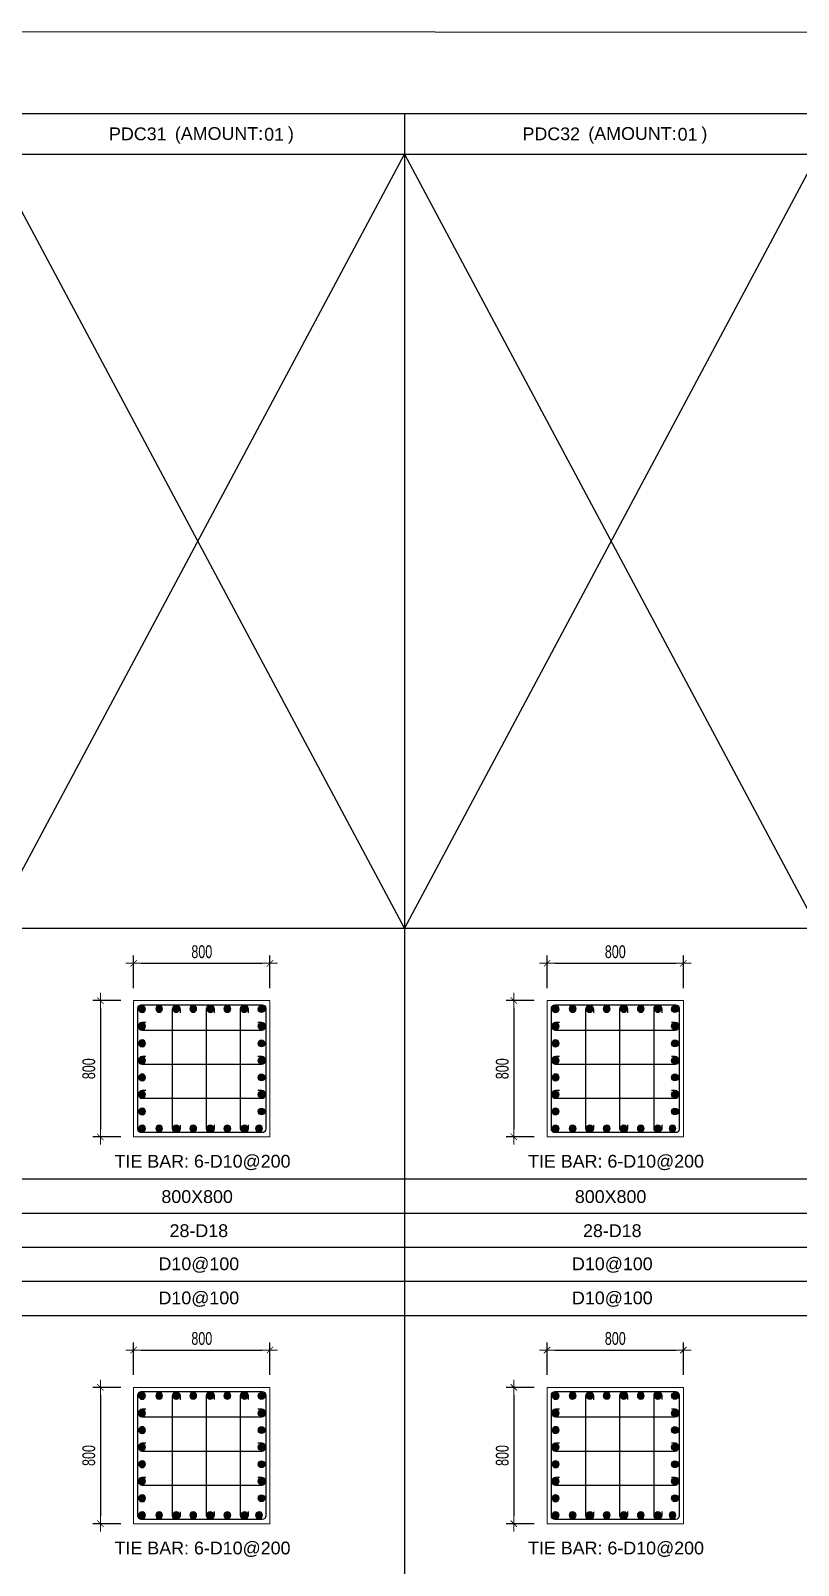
# Model space of a CAD drawing. Header units: millimetres. Extents: x 49323 to 538172, y -39336 to 181761.
# Drawn here: x 273983 to 278487, y 97884 to 106889 of the extents above; entities that cross this region are included whole.
import ezdxf
from ezdxf.enums import TextEntityAlignment as Align

# ---------------------------------------------------------------- set-up
doc = ezdxf.new("R2010")
doc.units = ezdxf.units.MM
doc.linetypes.add('CENTER2', pattern=[1.125, 0.75, -0.125, 0.125, -0.125])
doc.layers.get('Defpoints').update_dxf_attribs({"color": 151, "lineweight": 9})
for name, color, linetype in [('2', 2, 'Continuous'), ('A-ANNO-LEAD', 4, 'Continuous'), ('CEN', 1, 'CENTER2'), ('STL', 3, 'Continuous'), ('TIT1', 3, 'Continuous')]:
    doc.layers.add(name, color=color, linetype=linetype)
doc.layers.add('NDC_S_CONTINUOUS', color=3, linetype='Continuous', lineweight=20)
doc.layers.add('NDC_S_DIM', color=1, linetype='Continuous', lineweight=15)
doc.styles.add('NDC_ARIAL', font='arial.ttf', dxfattribs={"width": 0.85})
doc.styles.add('NDC_DIM', font='', dxfattribs={"width": 0.75})
doc.styles.get('NDC_DIM').set_extended_font_data('Dotum')
doc.dimstyles.new('NDC_dim_30', dxfattribs={"dimscale": 30, "dimtxt": 2.5, "dimasz": 1.5, "dimexe": 1.5, "dimexo": 2.5, "dimgap": 1, "dimtad": 1, "dimdec": 0, "dimzin": 0, "dimdsep": 46, "dimtxsty": 'NDC_DIM', "dimblk": 'DIMMARK', "dimcen": 0.09, "dimdle": 1.2, "dimclrd": 1, "dimclre": 1, "dimclrt": 3, "dimadec": 0, "dimazin": 0, "dimtfac": 1, "dimtdec": 0, "dimtix": 1, "dimtofl": 0, "dimtmove": 0, "dimatfit": 3, "dimfxl": 8, "dimfxlon": 1, "dimtolj": 1, "dimtzin": 0, "dimarcsym": 0})

# ---------------------------------------------------------------- blocks, each defined once
blk = doc.blocks.new('8')
at = {"layer": '2'}
blk.add_hatch(color=256, dxfattribs=at).paths.add_polyline_path([(20, 0, 0.386127), (1.9, 19.9), (-1.9, 19.9, 0.386127), (-20, 0, 1)])
blk.add_circle((0, 0), 20, dxfattribs=at)
blk = doc.blocks.new('5')
at = {"layer": 'CEN', "rotation": 180}
blk.add_blockref('8', (0, 0), dxfattribs=at)
blk = doc.blocks.new('DIMMARK')
at = {"layer": 'NDC_S_DIM', "color": 1}
blk.add_line((-1.5, 0), (1, 0), dxfattribs=at)
at = {"layer": 'NDC_S_DIM', "color": 2, "const_width": 0.1}
blk.add_lwpolyline([(-0.42, -0.42), (0.42, 0.42)], dxfattribs=at)
blk = doc.blocks.new('*D1534')
at = {"layer": 'Defpoints', "color": 0, "ltscale": 40, "transparency": 16777216}
for p in [(275387.2, 99147.3), (274587.2, 98926), (275387.2, 98926)]:
    blk.add_point(p, dxfattribs=at)
at = {"layer": 'NDC_S_DIM', "color": 1, "lineweight": -2, "ltscale": 40, "transparency": 16777216}
for p, q in [((274587.2, 99001), (274587.2, 99192.3)), ((274632.2, 99147.3), (275342.2, 99147.3)), ((275387.2, 99001), (275387.2, 99192.3))]:
    blk.add_line(p, q, dxfattribs=at)
at = {"layer": 'NDC_S_DIM', "color": 1, "lineweight": -2, "ltscale": 40, "transparency": 16777216, "xscale": 45, "yscale": 45, "zscale": 45, "rotation": 180}
blk.add_blockref('DIMMARK', (274587.2, 99147.3), dxfattribs=at)
at = {"layer": 'NDC_S_DIM', "color": 1, "lineweight": -2, "ltscale": 40, "transparency": 16777216, "xscale": 45, "yscale": 45, "zscale": 45}
blk.add_blockref('DIMMARK', (275387.2, 99147.3), dxfattribs=at)
at = {"layer": 'NDC_S_DIM', "color": 3, "ltscale": 40, "transparency": 16777216, "insert": (274987.2, 99214.9), "char_height": 75, "attachment_point": 5, "style": 'NDC_DIM'}
blk.add_mtext('\\A1;800', dxfattribs=at)
blk = doc.blocks.new('*D1535')
at = {"layer": 'Defpoints', "color": 0, "ltscale": 40, "transparency": 16777216}
for p in [(274587.2, 98928.5), (274391.9, 98128.5), (274587.2, 98128.5)]:
    blk.add_point(p, dxfattribs=at)
at = {"layer": 'NDC_S_DIM', "color": 1, "lineweight": -2, "ltscale": 40, "transparency": 16777216}
for p, q in [((274512.2, 98928.5), (274346.9, 98928.5)), ((274391.9, 98883.5), (274391.9, 98173.5)), ((274512.2, 98128.5), (274346.9, 98128.5))]:
    blk.add_line(p, q, dxfattribs=at)
at = {"layer": 'NDC_S_DIM', "color": 1, "lineweight": -2, "ltscale": 40, "transparency": 16777216, "xscale": 45, "yscale": 45, "zscale": 45}
for p, rotation in [((274391.9, 98928.5), 90), ((274391.9, 98128.5), 270)]:
    blk.add_blockref('DIMMARK', p, dxfattribs=dict(at, rotation=rotation))
at = {"layer": 'NDC_S_DIM', "color": 3, "ltscale": 40, "transparency": 16777216, "insert": (274324.3, 98528.5), "char_height": 75, "attachment_point": 5, "rotation": 90, "style": 'NDC_DIM'}
blk.add_mtext('\\A1;800', dxfattribs=at)
blk = doc.blocks.new('DÁDAS')
at = {"layer": 'TIT1', "color": 2, "style": 'NDC_ARIAL'}
blk.add_text('(AMOUNT:     )', height=75, dxfattribs=at).set_placement((-42061.2, 55767.2), align=Align.MIDDLE)
blk = doc.blocks.new('*D1536')
at = {"layer": 'Defpoints', "color": 0, "ltscale": 40, "transparency": 16777216}
for p in [(275387.2, 101416.8), (274587.2, 101195.4), (275387.2, 101195.4)]:
    blk.add_point(p, dxfattribs=at)
at = {"layer": 'NDC_S_DIM', "color": 1, "lineweight": -2, "ltscale": 40, "transparency": 16777216}
for p, q in [((274587.2, 101270.4), (274587.2, 101461.8)), ((274632.2, 101416.8), (275342.2, 101416.8)), ((275387.2, 101270.4), (275387.2, 101461.8))]:
    blk.add_line(p, q, dxfattribs=at)
at = {"layer": 'NDC_S_DIM', "color": 1, "lineweight": -2, "ltscale": 40, "transparency": 16777216, "xscale": 45, "yscale": 45, "zscale": 45, "rotation": 180}
blk.add_blockref('DIMMARK', (274587.2, 101416.8), dxfattribs=at)
at = {"layer": 'NDC_S_DIM', "color": 1, "lineweight": -2, "ltscale": 40, "transparency": 16777216, "xscale": 45, "yscale": 45, "zscale": 45}
blk.add_blockref('DIMMARK', (275387.2, 101416.8), dxfattribs=at)
at = {"layer": 'NDC_S_DIM', "color": 3, "ltscale": 40, "transparency": 16777216, "insert": (274987.2, 101484.3), "char_height": 75, "attachment_point": 5, "style": 'NDC_DIM'}
blk.add_mtext('\\A1;800', dxfattribs=at)
blk = doc.blocks.new('*D1537')
at = {"layer": 'Defpoints', "color": 0, "ltscale": 40, "transparency": 16777216}
for p in [(274587.2, 101198), (274391.9, 100398), (274587.2, 100398)]:
    blk.add_point(p, dxfattribs=at)
at = {"layer": 'NDC_S_DIM', "color": 1, "lineweight": -2, "ltscale": 40, "transparency": 16777216}
for p, q in [((274512.2, 101198), (274346.9, 101198)), ((274391.9, 101153), (274391.9, 100443)), ((274512.2, 100398), (274346.9, 100398))]:
    blk.add_line(p, q, dxfattribs=at)
at = {"layer": 'NDC_S_DIM', "color": 1, "lineweight": -2, "ltscale": 40, "transparency": 16777216, "xscale": 45, "yscale": 45, "zscale": 45}
for p, rotation in [((274391.9, 101198), 90), ((274391.9, 100398), 270)]:
    blk.add_blockref('DIMMARK', p, dxfattribs=dict(at, rotation=rotation))
at = {"layer": 'NDC_S_DIM', "color": 3, "ltscale": 40, "transparency": 16777216, "insert": (274324.3, 100798), "char_height": 75, "attachment_point": 5, "rotation": 90, "style": 'NDC_DIM'}
blk.add_mtext('\\A1;800', dxfattribs=at)
blk = doc.blocks.new('*D1544')
at = {"layer": 'Defpoints', "color": 0, "ltscale": 40, "transparency": 16777216}
for p in [(277813.3, 99147.3), (277013.3, 98926), (277813.3, 98926)]:
    blk.add_point(p, dxfattribs=at)
at = {"layer": 'NDC_S_DIM', "color": 1, "lineweight": -2, "ltscale": 40, "transparency": 16777216}
for p, q in [((277013.3, 99001), (277013.3, 99192.3)), ((277058.3, 99147.3), (277768.3, 99147.3)), ((277813.3, 99001), (277813.3, 99192.3))]:
    blk.add_line(p, q, dxfattribs=at)
at = {"layer": 'NDC_S_DIM', "color": 1, "lineweight": -2, "ltscale": 40, "transparency": 16777216, "xscale": 45, "yscale": 45, "zscale": 45, "rotation": 180}
blk.add_blockref('DIMMARK', (277013.3, 99147.3), dxfattribs=at)
at = {"layer": 'NDC_S_DIM', "color": 1, "lineweight": -2, "ltscale": 40, "transparency": 16777216, "xscale": 45, "yscale": 45, "zscale": 45}
blk.add_blockref('DIMMARK', (277813.3, 99147.3), dxfattribs=at)
at = {"layer": 'NDC_S_DIM', "color": 3, "ltscale": 40, "transparency": 16777216, "insert": (277413.3, 99214.9), "char_height": 75, "attachment_point": 5, "style": 'NDC_DIM'}
blk.add_mtext('\\A1;800', dxfattribs=at)
blk = doc.blocks.new('*D1545')
at = {"layer": 'Defpoints', "color": 0, "ltscale": 40, "transparency": 16777216}
for p in [(277013.3, 98928.5), (276818, 98128.5), (277013.3, 98128.5)]:
    blk.add_point(p, dxfattribs=at)
at = {"layer": 'NDC_S_DIM', "color": 1, "lineweight": -2, "ltscale": 40, "transparency": 16777216}
for p, q in [((276938.3, 98928.5), (276773, 98928.5)), ((276818, 98883.5), (276818, 98173.5)), ((276938.3, 98128.5), (276773, 98128.5))]:
    blk.add_line(p, q, dxfattribs=at)
at = {"layer": 'NDC_S_DIM', "color": 1, "lineweight": -2, "ltscale": 40, "transparency": 16777216, "xscale": 45, "yscale": 45, "zscale": 45}
for p, rotation in [((276818, 98928.5), 90), ((276818, 98128.5), 270)]:
    blk.add_blockref('DIMMARK', p, dxfattribs=dict(at, rotation=rotation))
at = {"layer": 'NDC_S_DIM', "color": 3, "ltscale": 40, "transparency": 16777216, "insert": (276750.4, 98528.5), "char_height": 75, "attachment_point": 5, "rotation": 90, "style": 'NDC_DIM'}
blk.add_mtext('\\A1;800', dxfattribs=at)
blk = doc.blocks.new('*D1546')
at = {"layer": 'Defpoints', "color": 0, "ltscale": 40, "transparency": 16777216}
for p in [(277813.3, 101416.8), (277013.3, 101195.4), (277813.3, 101195.4)]:
    blk.add_point(p, dxfattribs=at)
at = {"layer": 'NDC_S_DIM', "color": 1, "lineweight": -2, "ltscale": 40, "transparency": 16777216}
for p, q in [((277013.3, 101270.4), (277013.3, 101461.8)), ((277058.3, 101416.8), (277768.3, 101416.8)), ((277813.3, 101270.4), (277813.3, 101461.8))]:
    blk.add_line(p, q, dxfattribs=at)
at = {"layer": 'NDC_S_DIM', "color": 1, "lineweight": -2, "ltscale": 40, "transparency": 16777216, "xscale": 45, "yscale": 45, "zscale": 45, "rotation": 180}
blk.add_blockref('DIMMARK', (277013.3, 101416.8), dxfattribs=at)
at = {"layer": 'NDC_S_DIM', "color": 1, "lineweight": -2, "ltscale": 40, "transparency": 16777216, "xscale": 45, "yscale": 45, "zscale": 45}
blk.add_blockref('DIMMARK', (277813.3, 101416.8), dxfattribs=at)
at = {"layer": 'NDC_S_DIM', "color": 3, "ltscale": 40, "transparency": 16777216, "insert": (277413.3, 101484.3), "char_height": 75, "attachment_point": 5, "style": 'NDC_DIM'}
blk.add_mtext('\\A1;800', dxfattribs=at)
blk = doc.blocks.new('*D1547')
at = {"layer": 'Defpoints', "color": 0, "ltscale": 40, "transparency": 16777216}
for p in [(277013.3, 101198), (276818, 100398), (277013.3, 100398)]:
    blk.add_point(p, dxfattribs=at)
at = {"layer": 'NDC_S_DIM', "color": 1, "lineweight": -2, "ltscale": 40, "transparency": 16777216}
for p, q in [((276938.3, 101198), (276773, 101198)), ((276818, 101153), (276818, 100443)), ((276938.3, 100398), (276773, 100398))]:
    blk.add_line(p, q, dxfattribs=at)
at = {"layer": 'NDC_S_DIM', "color": 1, "lineweight": -2, "ltscale": 40, "transparency": 16777216, "xscale": 45, "yscale": 45, "zscale": 45}
for p, rotation in [((276818, 101198), 90), ((276818, 100398), 270)]:
    blk.add_blockref('DIMMARK', p, dxfattribs=dict(at, rotation=rotation))
at = {"layer": 'NDC_S_DIM', "color": 3, "ltscale": 40, "transparency": 16777216, "insert": (276750.4, 100798), "char_height": 75, "attachment_point": 5, "rotation": 90, "style": 'NDC_DIM'}
blk.add_mtext('\\A1;800', dxfattribs=at)

msp = doc.modelspace()

# ---------------------------------------------------------------- linework, layer by layer
at = {"layer": '2', "lineweight": -2, "ltscale": 1000}
for points in [[(275362.2, 101153), (275362.2, 100443, -0.414214), (275342.2, 100423), (274632.2, 100423, -0.414214), (274612.2, 100443), (274612.2, 101153, -0.414214), (274632.2, 101173), (275342.2, 101173, -0.414214)], [(277788.3, 101153), (277788.3, 100443, -0.414214), (277768.3, 100423), (277058.3, 100423, -0.414214), (277038.3, 100443), (277038.3, 101153, -0.414214), (277058.3, 101173), (277768.3, 101173, -0.414214)], [(275362.2, 98883.5), (275362.2, 98173.5, -0.414214), (275342.2, 98153.5), (274632.2, 98153.5, -0.414214), (274612.2, 98173.5), (274612.2, 98883.5, -0.414214), (274632.2, 98903.5), (275342.2, 98903.5, -0.414214)], [(277788.3, 98883.5), (277788.3, 98173.5, -0.414214), (277768.3, 98153.5), (277058.3, 98153.5, -0.414214), (277038.3, 98173.5), (277038.3, 98883.5, -0.414214), (277058.3, 98903.5), (277768.3, 98903.5, -0.414214)]]:
    msp.add_lwpolyline(points, format="xyb", close=True, dxfattribs=at)
at = {"layer": '2'}
for points in [[(274859.5, 100467.6), (274859.5, 100445.5, -1), (274814.5, 100445.5), (274814.5, 101147.5, -1), (274859.5, 101147.5), (274859.5, 101125.3)], [(275059.5, 100469.1), (275059.5, 100446.9, -1), (275014.5, 100446.9), (275014.5, 101149, -1), (275059.5, 101149), (275059.5, 101126.8)], [(275259.5, 100469.1), (275259.5, 100446.9, -1), (275214.5, 100446.9), (275214.5, 101149, -1), (275259.5, 101149), (275259.5, 101126.8)], [(277285.6, 100467.6), (277285.6, 100445.5, -1), (277240.6, 100445.5), (277240.6, 101147.5, -1), (277285.6, 101147.5), (277285.6, 101125.3)], [(277485.6, 100469.1), (277485.6, 100446.9, -1), (277440.6, 100446.9), (277440.6, 101149, -1), (277485.6, 101149), (277485.6, 101126.8)], [(277685.6, 100469.1), (277685.6, 100446.9, -1), (277640.6, 100446.9), (277640.6, 101149, -1), (277685.6, 101149), (277685.6, 101126.8)], [(274659.1, 101069.5), (274637, 101069.5, 1), (274637, 101024.5), (275339.1, 101024.5, 1), (275339.1, 101069.5), (275316.9, 101069.5)], [(277085.2, 101069.5), (277063.1, 101069.5, 1), (277063.1, 101024.5), (277765.2, 101024.5, 1), (277765.2, 101069.5), (277743, 101069.5)], [(274659.1, 100869.5), (274637, 100869.5, 1), (274637, 100824.5), (275339.1, 100824.5, 1), (275339.1, 100869.5), (275316.9, 100869.5)], [(277085.2, 100869.5), (277063.1, 100869.5, 1), (277063.1, 100824.5), (277765.2, 100824.5, 1), (277765.2, 100869.5), (277743, 100869.5)], [(274659.1, 100669.5), (274637, 100669.5, 1), (274637, 100624.5), (275339.1, 100624.5, 1), (275339.1, 100669.5), (275316.9, 100669.5)], [(277085.2, 100669.5), (277063.1, 100669.5, 1), (277063.1, 100624.5), (277765.2, 100624.5, 1), (277765.2, 100669.5), (277743, 100669.5)], [(274859.5, 98198.2), (274859.5, 98176, -1), (274814.5, 98176), (274814.5, 98878, -1), (274859.5, 98878), (274859.5, 98855.9)], [(275059.5, 98199.6), (275059.5, 98177.5, -1), (275014.5, 98177.5), (275014.5, 98879.5, -1), (275059.5, 98879.5), (275059.5, 98857.4)], [(275259.5, 98199.6), (275259.5, 98177.5, -1), (275214.5, 98177.5), (275214.5, 98879.5, -1), (275259.5, 98879.5), (275259.5, 98857.4)], [(277285.6, 98198.2), (277285.6, 98176, -1), (277240.6, 98176), (277240.6, 98878, -1), (277285.6, 98878), (277285.6, 98855.9)], [(277485.6, 98199.6), (277485.6, 98177.5, -1), (277440.6, 98177.5), (277440.6, 98879.5, -1), (277485.6, 98879.5), (277485.6, 98857.4)], [(277685.6, 98199.6), (277685.6, 98177.5, -1), (277640.6, 98177.5), (277640.6, 98879.5, -1), (277685.6, 98879.5), (277685.6, 98857.4)], [(274659.1, 98800.1), (274637, 98800.1, 1), (274637, 98755), (275339.1, 98755, 1), (275339.1, 98800.1), (275316.9, 98800.1)], [(277085.2, 98800.1), (277063.1, 98800.1, 1), (277063.1, 98755), (277765.2, 98755, 1), (277765.2, 98800.1), (277743, 98800.1)], [(274659.1, 98600.1), (274637, 98600.1, 1), (274637, 98555), (275339.1, 98555, 1), (275339.1, 98600.1), (275316.9, 98600.1)], [(277085.2, 98600.1), (277063.1, 98600.1, 1), (277063.1, 98555), (277765.2, 98555, 1), (277765.2, 98600.1), (277743, 98600.1)], [(274659.1, 98400.1), (274637, 98400.1, 1), (274637, 98355), (275339.1, 98355, 1), (275339.1, 98400.1), (275316.9, 98400.1)], [(277085.2, 98400.1), (277063.1, 98400.1, 1), (277063.1, 98355), (277765.2, 98355, 1), (277765.2, 98400.1), (277743, 98400.1)]]:
    msp.add_lwpolyline(points, format="xyb", dxfattribs=at)
at = {"layer": 'A-ANNO-LEAD'}
msp.add_lwpolyline([(262133.7, 90268.9), (283468.6, 90255.8), (283468.6, 106875.8), (262133.7, 106888.9)], close=True, dxfattribs=at)
at = {"layer": 'NDC_S_CONTINUOUS', "ltscale": 70}
for points in [[(275387.2, 101198), (275387.2, 100398), (274587.2, 100398), (274587.2, 101198), (275387.2, 101198)], [(277813.3, 101198), (277813.3, 100398), (277013.3, 100398), (277013.3, 101198), (277813.3, 101198)], [(275387.2, 98928.5), (275387.2, 98128.5), (274587.2, 98128.5), (274587.2, 98928.5), (275387.2, 98928.5)], [(277813.3, 98928.5), (277813.3, 98128.5), (277013.3, 98128.5), (277013.3, 98928.5), (277813.3, 98928.5)]]:
    msp.add_lwpolyline(points, dxfattribs=at)
at = {"layer": 'TIT1', "color": 2}
msp.add_line((262133.8, 106403.7), (283468.8, 106403.7), dxfattribs=at)
at = {"layer": 'TIT1'}
for p, q in [((276175.9, 106403.7), (276175.9, 90268.9)), ((262133.8, 106163.7), (283468.8, 106163.7)), ((283454.2, 101621.6), (262132.9, 101621.6)), ((283454.2, 99349.1), (262131.5, 99349.1))]:
    msp.add_line(p, q, dxfattribs=at)
at = {"layer": 'TIT1', "color": 8}
for p, q in [((273749.9, 101621.6), (276175.9, 106163.7)), ((273749.9, 106163.7), (276175.9, 101621.6)), ((276175.9, 101621.6), (278602, 106163.7)), ((276175.9, 106163.7), (278602, 101621.6)), ((283454.2, 100149.1), (262759.4, 100149.1)), ((283454.2, 99949.1), (262759.4, 99949.1)), ((283454.2, 99749.1), (262759.4, 99749.1)), ((283454.2, 99549.1), (262759.4, 99549.1))]:
    msp.add_line(p, q, dxfattribs=at)

# ---------------------------------------------------------------- block references
at = {"layer": 'NDC_S_DIM'}
for p in [(317239.5, 50509.2), (319665.6, 50509.2)]:
    msp.add_blockref('DÁDAS', p, dxfattribs=at)
at = {"layer": 'STL', "xscale": -1}
for p in [(274637, 101148), (277063.1, 101148), (274637, 101047), (277063.1, 101047), (274637, 100947), (277063.1, 100947), (274637, 100847), (277063.1, 100847), (274637, 100747), (277063.1, 100747), (274637, 100647), (277063.1, 100647), (274637, 100547), (277063.1, 100547), (274637, 100447), (277063.1, 100447), (274637, 98878.5), (277063.1, 98878.5), (274637, 98777.6), (277063.1, 98777.6), (274637, 98677.6), (277063.1, 98677.6), (274637, 98577.6), (277063.1, 98577.6), (274637, 98477.6), (277063.1, 98477.6), (274637, 98377.6), (277063.1, 98377.6), (274637, 98277.6), (277063.1, 98277.6), (274637, 98177.6), (277063.1, 98177.6)]:
    msp.add_blockref('5', p, dxfattribs=at)
at = {"layer": 'STL', "xscale": -1, "rotation": 270}
for p in [(274737, 101149), (274837, 101149), (274937, 101149), (275037, 101149), (275137, 101149), (275237, 101149), (277163.1, 101149), (277263.1, 101149), (277363.1, 101149), (277463.1, 101149), (277563.1, 101149), (277663.1, 101149), (274637, 100447), (274737, 100447), (274837, 100447), (274937, 100447), (275037, 100447), (275137, 100447), (275237, 100447), (275322.9, 100447), (277063.1, 100447), (277163.1, 100447), (277263.1, 100447), (277363.1, 100447), (277463.1, 100447), (277563.1, 100447), (277663.1, 100447), (277749, 100447), (274737, 98879.5), (274837, 98879.5), (274937, 98879.5), (275037, 98879.5), (275137, 98879.5), (275237, 98879.5), (277163.1, 98879.5), (277263.1, 98879.5), (277363.1, 98879.5), (277463.1, 98879.5), (277563.1, 98879.5), (277663.1, 98879.5), (274637, 98177.6), (274737, 98177.6), (274837, 98177.6), (274937, 98177.6), (275037, 98177.6), (275137, 98177.6), (275237, 98177.6), (275322.9, 98177.6), (277063.1, 98177.6), (277163.1, 98177.6), (277263.1, 98177.6), (277363.1, 98177.6), (277463.1, 98177.6), (277563.1, 98177.6), (277663.1, 98177.6), (277749, 98177.6)]:
    msp.add_blockref('5', p, dxfattribs=at)
at = {"layer": 'STL'}
for p in [(275337.5, 101148), (277763.6, 101148), (275337.5, 101047), (277763.6, 101047), (275337.5, 100947), (277763.6, 100947), (275337.5, 100847), (277763.6, 100847), (275337.5, 100747), (277763.6, 100747), (275337.5, 100647), (277763.6, 100647), (275337.5, 100547), (277763.6, 100547), (275337.5, 98878.5), (277763.6, 98878.5), (275337.5, 98777.6), (277763.6, 98777.6), (275337.5, 98677.6), (277763.6, 98677.6), (275337.5, 98577.6), (277763.6, 98577.6), (275337.5, 98477.6), (277763.6, 98477.6), (275337.5, 98377.6), (277763.6, 98377.6), (275337.5, 98277.6), (277763.6, 98277.6)]:
    msp.add_blockref('5', p, dxfattribs=at)

# ---------------------------------------------------------------- texts
at = {"layer": 'TIT1', "color": 2, "style": 'NDC_ARIAL'}
for s, p in [('PDC31', (274611.6, 106283.7)), ('01', (275411.4, 106281)), ('PDC32', (277037.7, 106283.7)), ('01', (277837.5, 106281))]:
    msp.add_text(s, height=75, dxfattribs=at).set_placement(p, align=Align.MIDDLE)
at = {"layer": 'TIT1', "style": 'NDC_ARIAL'}
for s, p in [('TIE BAR: 6-D10@200', (274991.6, 100249.7)), ('TIE BAR: 6-D10@200', (277417.7, 100249.7)), ('800X800', (274959.8, 100047.8)), ('800X800', (277385.9, 100047.8)), ('28-D18', (274969.8, 99847.8)), ('28-D18', (277395.9, 99847.8)), ('D10@100', (274969.8, 99647.8)), ('D10@100', (277395.9, 99647.8)), ('D10@100', (274969.8, 99447.8)), ('D10@100', (277395.9, 99447.8)), ('TIE BAR: 6-D10@200', (274991.6, 97980.3)), ('TIE BAR: 6-D10@200', (277417.7, 97980.3))]:
    msp.add_text(s, height=75, dxfattribs=at).set_placement(p, align=Align.MIDDLE)

# ---------------------------------------------------------------- dimensions: what is measured, and where the dimension line sits
at = {"layer": 'NDC_S_DIM', "ltscale": 40}
for base, p1, p2, picture, middle in [((275387.2, 101416.8), (274587.2, 101195.4), (275387.2, 101195.4), '*D1536', (274987.2, 101484.3)), ((277813.3, 101416.8), (277013.3, 101195.4), (277813.3, 101195.4), '*D1546', (277413.3, 101484.3)), ((275387.2, 99147.3), (274587.2, 98926), (275387.2, 98926), '*D1534', (274987.2, 99214.9)), ((277813.3, 99147.3), (277013.3, 98926), (277813.3, 98926), '*D1544', (277413.3, 99214.9))]:
    dim = msp.add_linear_dim(base=base, p1=p1, p2=p2, dimstyle='NDC_dim_30', dxfattribs=at)
    dim.commit()
    dim.dimension.update_dxf_attribs({"geometry": picture, "text_midpoint": middle})
for base, p1, p2, picture, middle in [((274391.9, 100398), (274587.2, 101198), (274587.2, 100398), '*D1537', (274324.3, 100798)), ((276818, 100398), (277013.3, 101198), (277013.3, 100398), '*D1547', (276750.4, 100798)), ((274391.9, 98128.5), (274587.2, 98928.5), (274587.2, 98128.5), '*D1535', (274324.3, 98528.5)), ((276818, 98128.5), (277013.3, 98928.5), (277013.3, 98128.5), '*D1545', (276750.4, 98528.5))]:
    dim = msp.add_linear_dim(base=base, p1=p1, p2=p2, angle=90, dimstyle='NDC_dim_30', dxfattribs=at)
    dim.commit()
    dim.dimension.update_dxf_attribs({"geometry": picture, "text_midpoint": middle})

doc.saveas('drawing.dxf')
